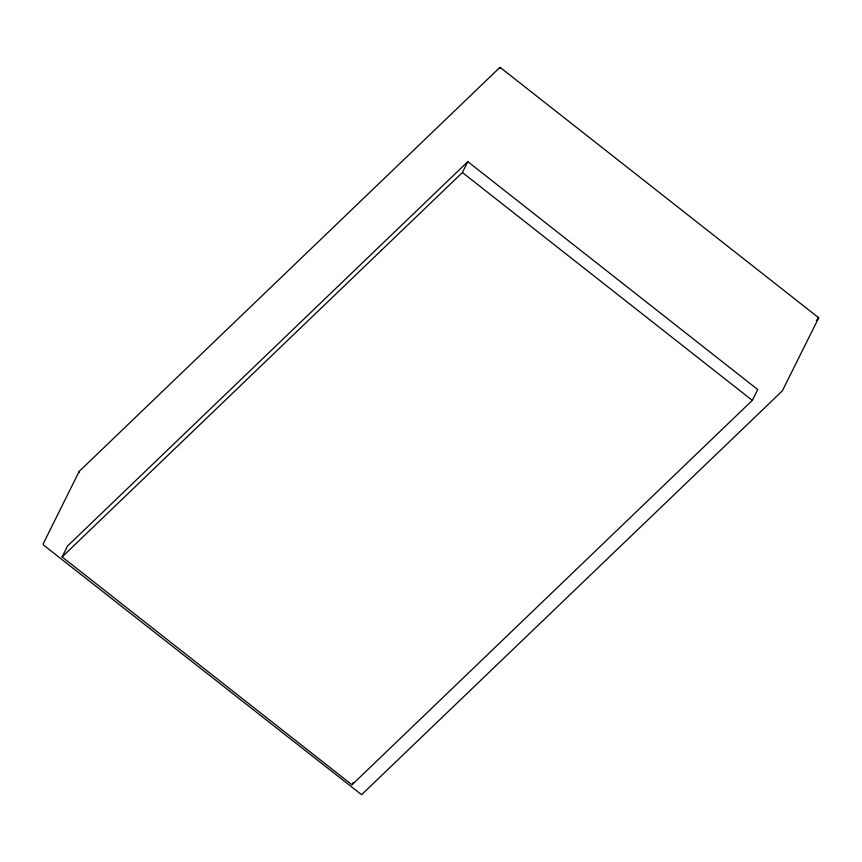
<?xml version="1.0" encoding="UTF-8"?>
<svg xmlns="http://www.w3.org/2000/svg" width="862" height="862" viewBox="0 0 862 862"><rect width="100%" height="100%" fill="white"/><g stroke="black" fill="none" stroke-linecap="round" stroke-linejoin="round"><path stroke-width="1.29" d="M79.272 471.331L79.509 472.613M79.045 471.633L43.208 543.847L43.391 544.978L361.587 794.71L782.33 390.895L818.491 318.24L818.027 317.259M62.107 556.938L67.505 546.066L467.807 161.657L757.698 389.527L752.31 400.388L352.008 784.797L62.107 556.938L462.409 172.519L467.807 161.657M352.008 784.797L353.086 782.631M818.491 318.24L816.325 320.405M78.636 471.934L500.014 67.29L818.9 317.938M499.378 67.893L500.887 67.969M462.409 172.519L752.31 400.388"/></g></svg>
